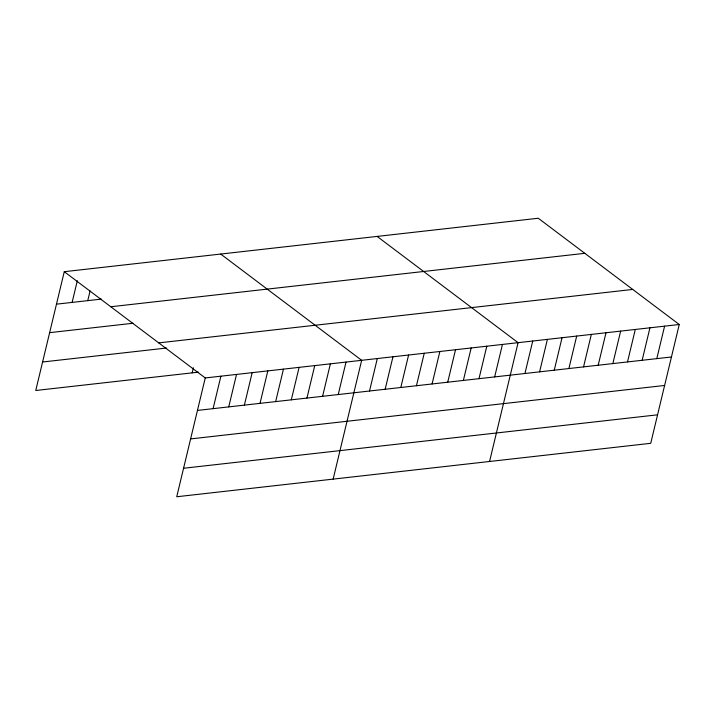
<?xml version="1.0" encoding="UTF-8"?>
<svg xmlns="http://www.w3.org/2000/svg" width="715" height="715" viewBox="0 0 715 715"><rect width="100%" height="100%" fill="white"/><g stroke="black" fill="none" stroke-linecap="round" stroke-linejoin="round"><path stroke-width="1.07" d="M64.27 271.691L205.25 377.949L176.73 496.755L650.73 443.309L679.25 324.503L538.27 218.245L64.27 271.691L35.75 390.497L198.43 372.157M72.117 302.4L77.318 280.754M87.757 300.64L90.099 290.898M192.174 372.864L193.39 367.769M213.097 408.658L220.89 376.188M228.737 406.898L236.531 374.419M244.378 405.128L252.172 372.658M260.019 403.367L267.812 370.897M275.659 401.607L283.462 369.128M291.3 399.837L299.102 367.367M306.95 398.076L314.743 365.606M322.59 396.316L330.384 363.837M338.231 394.546L346.024 362.076M333.145 479.113L361.665 360.315L220.694 254.057M369.512 391.025L377.314 358.546M385.153 389.255L392.955 356.785M400.802 387.494L408.596 355.024M416.443 385.734L424.236 353.255M432.083 383.964L439.877 351.494M447.724 382.203L455.518 349.733M463.365 380.443L471.167 347.964M479.005 378.673L486.808 346.203M494.655 376.912L502.448 344.442M489.569 461.479L518.089 342.673L377.118 236.424M524.944 373.498L532.738 341.019M539.593 371.845L547.395 339.375M554.25 370.191L562.044 337.721M568.899 368.538L576.692 336.068M583.547 366.893L591.341 334.414M598.196 365.24L605.998 332.761M612.853 363.586L620.647 331.108M627.502 361.933L635.295 329.463M642.15 360.28L649.944 327.81M656.799 358.626L664.601 326.156M56.476 304.17L101.316 299.111M110.798 306.753L584.799 253.316M49.639 332.654L133.061 323.252M158.73 342.887L632.73 289.441M42.587 362.005L166.684 348.017M205.25 377.949L679.25 324.503M197.447 410.419L671.457 356.982M190.61 438.912L664.61 385.465M183.567 468.262L657.568 414.816"/></g></svg>
